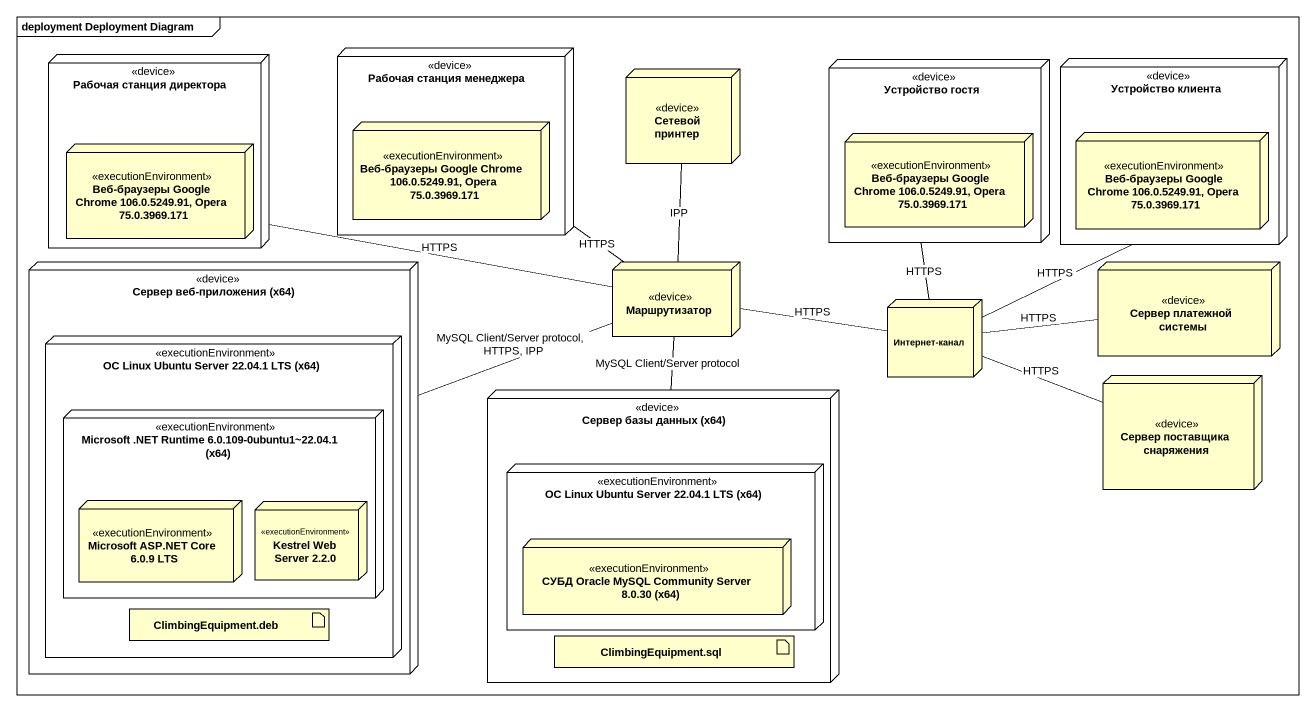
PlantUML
@startuml
mainframe deployment Deployment Diagram
node "Рабочая станция директора" as Рабочая_станция_директора <<device>> {
  node "Веб-браузеры Google Chrome 106.0.5249.91, Opera 75.0.3969.171" as Веб_браузеры_Google_Chrome <<executionEnvironment>>
}
node "Рабочая станция менеджера" as Рабочая_станция_менеджера <<device>> {
  node "Веб-браузеры Google Chrome 106.0.5249.91, Opera 75.0.3969.171" as Веб_браузеры_Google_Chrome_2 <<executionEnvironment>>
}
node "Сетевой принтер" as Сетевой_принтер <<device>>
node "Устройство гостя" as Устройство_гостя <<device>> {
  node "Веб-браузеры Google Chrome 106.0.5249.91, Opera 75.0.3969.171" as Веб_браузеры_Google_Chrome_3 <<executionEnvironment>>
}
node "Устройство клиента" as Устройство_клиента <<device>> {
  node "Веб-браузеры Google Chrome 106.0.5249.91, Opera 75.0.3969.171" as Веб_браузеры_Google_Chrome_4 <<executionEnvironment>>
}
node "Сервер веб-приложения (x64)" as Сервер_веб_приложения_x64 <<device>> {
  node "ОС Linux Ubuntu Server 22.04.1 LTS (x64)" as ОС_Linux_Ubuntu_Server_22 <<executionEnvironment>> {
    node "Microsoft .NET Runtime 6.0.109-0ubuntu1~22.04.1 (x64)" as Microsoft_NET_Runtime_6_0 <<executionEnvironment>> {
      node "Microsoft ASP.NET Core 6.0.9 LTS" as Microsoft_ASP_NET_Core_6_0 <<executionEnvironment>>
      node "Kestrel Web Server 2.2.0" as Kestrel_Web_Server_2_2_0 <<executionEnvironment>>
    }
    artifact "ClimbingEquipment.deb" as ClimbingEquipment_deb
  }
}
node Маршрутизатор <<device>>
node "Интернет-канал" as Интернет_канал
node "Сервер платежной системы" as Сервер_платежной_системы <<device>>
node "Сервер базы данных (x64)" as Сервер_базы_данных_x64 <<device>> {
  node "ОС Linux Ubuntu Server 22.04.1 LTS (x64)" as ОС_Linux_Ubuntu_Server_22_2 <<executionEnvironment>> {
    node "СУБД Oracle MySQL Community Server 8.0.30 (x64)" as СУБД_Oracle_MySQL_Community <<executionEnvironment>>
  }
  artifact "ClimbingEquipment.sql" as ClimbingEquipment_sql
}
node "Сервер поставщика снаряжения" as Сервер_поставщика_снаряжения <<device>>
Рабочая_станция_директора -right- Маршрутизатор : HTTPS
Рабочая_станция_менеджера -- Маршрутизатор : HTTPS
Сетевой_принтер -- Маршрутизатор : IPP
Сервер_веб_приложения_x64 -right- Маршрутизатор : MySQL Client/Server protocol, HTTPS, IPP
Интернет_канал -up- Устройство_гостя : HTTPS
Интернет_канал -up- Устройство_клиента : HTTPS
Интернет_канал -left- Маршрутизатор : HTTPS
Интернет_канал -right- Сервер_платежной_системы : HTTPS
Интернет_канал -right- Сервер_поставщика_снаряжения : HTTPS
Сервер_базы_данных_x64 -up- Маршрутизатор : MySQL Client/Server protocol
@enduml
